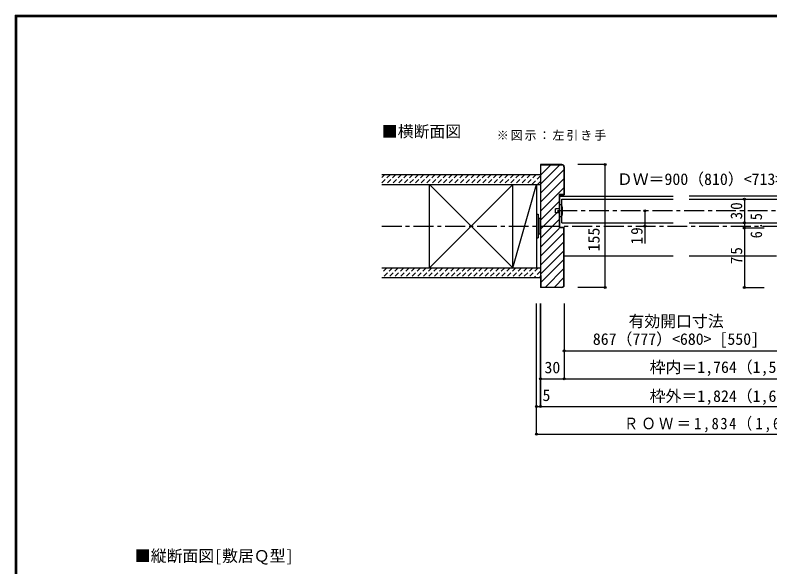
# Model space of a CAD drawing. Units: millimetres, scale not verified. Extents: x -973 to 977, y -718 to 696.
# Drawn here: x -973 to -22, y 0 to 696 of the extents above; entities that cross this region are included whole.
import ezdxf
from ezdxf.enums import TextEntityAlignment as Align

# ---------------------------------------------------------------- set-up
doc = ezdxf.new("R2010")
doc.units = ezdxf.units.MM
doc.header["$LTSCALE"] = 5
doc.header["$PDMODE"] = 32
doc.header["$PDSIZE"] = 2.5
doc.linetypes.add('CHAIN1', pattern=[8, 5, -1, 1, -1])
doc.linetypes.add('DASHED1', pattern=[1.8, 1.2, -0.6])
for name, color, linetype in [('0-1_通り芯', 4, 'CHAIN1'), ('0-2_柱', 3, 'Continuous'), ('0-3_仕上げ', 2, 'Continuous'), ('0-4_枠', 3, 'Continuous'), ('0-6_扉', 6, 'Continuous'), ('0-7_金物', 7, 'Continuous'), ('0-A_文字', 7, 'Continuous'), ('0-B_寸法', 7, 'Continuous'), ('0-C_ハッチ', 4, 'DASHED1'), ('F-1_枠', 6, 'Continuous')]:
    doc.layers.add(name, color=color, linetype=linetype)
doc.styles.add('ＭＳ ゴシック', font='')
doc.styles.get('ＭＳ ゴシック').set_extended_font_data('MS Gothic')

msp = doc.modelspace()

# ---------------------------------------------------------------- linework, layer by layer
at = {"layer": '0-1_通り芯'}
for p, q in [((295.302, 449), (-291.996, 449)), ((-510.996, 430), (514.302, 430))]:
    msp.add_line(p, q, dxfattribs=at)
at = {"layer": '0-2_柱', "color": 7}
for p, q in [((-450.875, 377.5), (-345.875, 482.5)), ((-345.875, 377.5), (-450.875, 482.5)), ((-345.875, 377.5), (-315.996, 482.5))]:
    msp.add_line(p, q, dxfattribs=at)
at = {"layer": '0-2_柱'}
for p, q in [((-450.875, 377.5), (-450.875, 482.5)), ((-345.875, 377.5), (-345.875, 482.5)), ((-315.996, 482.5), (-315.996, 377.5))]:
    msp.add_line(p, q, dxfattribs=at)
at = {"layer": '0-3_仕上げ'}
for p, q in [((-510.996, 495), (-310.996, 495)), ((-510.996, 482.5), (-310.996, 482.5)), ((-510.996, 377.5), (-310.996, 377.5)), ((-510.996, 365), (-310.996, 365))]:
    msp.add_line(p, q, dxfattribs=at)
at = {"layer": '0-4_枠'}
for p, q in [((-310.996, 507.5), (-310.996, 352.5)), ((-283.996, 507.5), (-310.996, 507.5)), ((-281.496, 504.5), (-281.496, 470)), ((-280.996, 504.5), (-280.996, 469.5)), ((-310.496, 492.5), (-310.996, 492.5)), ((-287.496, 470), (-281.496, 470)), ((-287.496, 470), (-287.496, 428)), ((-286.996, 469.5), (-280.996, 469.5)), ((-286.996, 469.5), (-286.996, 428.5)), ((-286.996, 428.5), (-280.996, 428.5)), ((-280.996, 355.5), (-280.996, 428.5)), ((-287.496, 428), (-281.496, 428)), ((-281.496, 355.5), (-281.496, 428)), ((-310.496, 367.5), (-310.996, 367.5)), ((-310.496, 367.5), (-310.496, 353)), ((-283.996, 352.5), (-310.996, 352.5)), ((-310.496, 353), (-283.996, 353))]:
    msp.add_line(p, q, dxfattribs=at)
at = {"layer": '0-4_枠', "color": 4}
for p, q in [((-286.996, 467.5), (-143.672, 467.5)), ((140.478, 467.5), (-123.672, 467.5)), ((-280.996, 392.5), (-143.672, 392.5)), ((-123.672, 392.5), (-13.347, 392.5))]:
    msp.add_line(p, q, dxfattribs=at)
at = {"layer": '0-4_枠'}
msp.add_lwpolyline([(-310.496, 492.5), (-310.496, 507), (-283.996, 507)], dxfattribs=at)
for centre, radius, start, end in [((-283.996, 504.5), 3, 0, 90), ((-283.996, 504.5), 2.5, 0, 90), ((-283.996, 355.5), 2.5, 270, 0), ((-283.996, 355.5), 3, 270, 0)]:
    msp.add_arc(centre, radius, start, end, dxfattribs=at)
at = {"layer": '0-6_扉'}
for p, q in [((-283.996, 434), (-283.996, 464)), ((-283.996, 464), (-143.672, 464)), ((-283.996, 434), (-143.672, 434)), ((-123.672, 434), (16.653, 434))]:
    msp.add_line(p, q, dxfattribs=at)
msp.add_lwpolyline([(-123.672, 464), (16.653, 464), (16.653, 434)], dxfattribs=at)
at = {"layer": '0-7_金物'}
for p, q in [((-286.996, 451.5), (-291.996, 451.5)), ((-283.996, 456.5), (-286.996, 456.5)), ((-315.996, 445), (-313.996, 445)), ((-315.996, 445), (-315.996, 415)), ((-313.996, 445), (-313.996, 415)), ((-313.996, 440), (-311.996, 440)), ((-311.996, 440), (-311.996, 420)), ((-311.996, 439), (-310.996, 439)), ((-313.996, 420), (-311.996, 420)), ((-311.996, 421), (-310.996, 421)), ((-315.996, 415), (-313.996, 415))]:
    msp.add_line(p, q, dxfattribs=at)
for points in [[(-286.996, 446.5), (-291.996, 446.5), (-291.996, 451.5)], [(-283.996, 441.5), (-286.996, 441.5), (-286.996, 456.5)]]:
    msp.add_lwpolyline(points, dxfattribs=at)
msp.add_arc((-314.447, 449), 31.361, 346.16371, 13.83632, dxfattribs=at)
at = {"layer": '0-B_寸法', "color": 4}
for p, q in [((-229.575, 507.5), (-264.097, 507.5)), ((-229.575, 352.5), (-229.575, 507.5)), ((-53.988, 464), (-53.988, 434)), ((-53.988, 464), (-28.942, 464)), ((-179.575, 449), (-179.575, 408)), ((-53.988, 434), (-53.988, 427.5)), ((-53.988, 434), (-28.942, 434)), ((-53.988, 427.5), (-53.988, 352.5)), ((-53.988, 427.5), (-28.942, 427.5)), ((-229.575, 352.5), (-264.097, 352.5)), ((-53.988, 352.5), (-28.942, 352.5)), ((-315.996, 167.5), (-315.996, 332.5)), ((-315.996, 202.5), (-315.996, 332.5)), ((-310.996, 332.5), (-310.996, 202.5)), ((-310.996, 202.5), (-310.996, 332.5)), ((-280.996, 332.5), (-280.996, 237.5)), ((-280.996, 272.5), (284.302, 272.5)), ((-310.996, 237.5), (314.302, 237.5)), ((-315.996, 202.5), (-310.996, 202.5)), ((-310.996, 202.5), (314.302, 202.5)), ((-315.996, 167.5), (319.302, 167.5))]:
    msp.add_line(p, q, dxfattribs=at)
at = {"layer": '0-B_寸法'}
for p in [(-229.575, 507.5), (-53.988, 464), (-179.575, 449), (-179.575, 430), (-53.988, 434), (-53.988, 427.5), (-229.575, 352.5), (-53.988, 352.5), (-280.996, 272.5), (-310.996, 237.5), (-280.996, 237.5), (-315.996, 202.5), (-310.996, 202.5), (-315.996, 167.5)]:
    msp.add_point(p, dxfattribs=at)
at = {"layer": '0-C_ハッチ', "linetype": 'Continuous'}
for p, q in [((-286.56, 507), (-310.996, 482.564)), ((-297.874, 507), (-310.496, 494.378)), ((-281.496, 500.75), (-310.996, 471.25)), ((-281.496, 489.436), (-310.996, 459.936)), ((-281.496, 478.123), (-310.996, 448.623)), ((-287.496, 460.809), (-310.996, 437.309)), ((-287.496, 449.495), (-310.996, 425.995)), ((-287.496, 438.182), (-310.996, 414.682)), ((-287.364, 427), (-310.996, 403.368)), ((-281.496, 421.554), (-310.996, 392.054)), ((-281.496, 410.24), (-310.996, 380.74)), ((-281.496, 398.927), (-310.996, 369.427)), ((-281.496, 387.613), (-310.496, 358.613)), ((-281.496, 376.299), (-304.796, 353)), ((-281.496, 364.986), (-293.482, 353))]:
    msp.add_line(p, q, dxfattribs=at)
at = {"layer": '0-C_ハッチ'}
for p, q in [((-507.347, 495), (-510.996, 491.351)), ((-500.276, 495), (-510.996, 484.279)), ((-493.205, 495), (-505.705, 482.5)), ((-486.134, 495), (-498.634, 482.5)), ((-479.063, 495), (-491.563, 482.5)), ((-471.991, 495), (-484.491, 482.5)), ((-464.92, 495), (-477.42, 482.5)), ((-457.849, 495), (-470.349, 482.5)), ((-450.778, 495), (-463.278, 482.5)), ((-443.707, 495), (-456.207, 482.5)), ((-436.636, 495), (-449.136, 482.5)), ((-429.565, 495), (-442.065, 482.5)), ((-422.494, 495), (-434.994, 482.5)), ((-415.423, 495), (-427.923, 482.5)), ((-408.352, 495), (-420.852, 482.5)), ((-401.281, 495), (-413.781, 482.5)), ((-394.21, 495), (-406.71, 482.5)), ((-387.139, 495), (-399.639, 482.5)), ((-380.068, 495), (-392.568, 482.5)), ((-372.997, 495), (-385.497, 482.5)), ((-365.925, 495), (-378.425, 482.5)), ((-358.854, 495), (-371.354, 482.5)), ((-351.783, 495), (-364.283, 482.5)), ((-344.712, 495), (-357.212, 482.5)), ((-337.641, 495), (-350.141, 482.5)), ((-330.57, 495), (-343.07, 482.5)), ((-323.499, 495), (-335.999, 482.5)), ((-316.428, 495), (-328.928, 482.5)), ((-310.996, 493.361), (-321.857, 482.5)), ((-310.996, 486.29), (-314.786, 482.5)), ((-504.639, 377.5), (-510.996, 371.142)), ((-497.568, 377.5), (-510.068, 365)), ((-490.497, 377.5), (-502.997, 365)), ((-483.425, 377.5), (-495.925, 365)), ((-476.354, 377.5), (-488.854, 365)), ((-469.283, 377.5), (-481.783, 365)), ((-462.212, 377.5), (-474.712, 365)), ((-455.141, 377.5), (-467.641, 365)), ((-448.07, 377.5), (-460.57, 365)), ((-440.999, 377.5), (-453.499, 365)), ((-433.928, 377.5), (-446.428, 365)), ((-426.857, 377.5), (-439.357, 365)), ((-419.786, 377.5), (-432.286, 365)), ((-412.715, 377.5), (-425.215, 365)), ((-405.644, 377.5), (-418.144, 365)), ((-398.573, 377.5), (-411.073, 365)), ((-391.502, 377.5), (-404.002, 365)), ((-384.431, 377.5), (-396.931, 365)), ((-377.359, 377.5), (-389.859, 365)), ((-370.288, 377.5), (-382.788, 365)), ((-363.217, 377.5), (-375.717, 365)), ((-356.146, 377.5), (-368.646, 365)), ((-349.075, 377.5), (-361.575, 365)), ((-342.004, 377.5), (-354.504, 365)), ((-334.933, 377.5), (-347.433, 365)), ((-327.862, 377.5), (-340.362, 365)), ((-320.791, 377.5), (-333.291, 365)), ((-313.72, 377.5), (-326.22, 365)), ((-310.996, 373.153), (-319.149, 365)), ((-310.996, 366.081), (-312.078, 365))]:
    msp.add_line(p, q, dxfattribs=at)
at = {"layer": 'F-1_枠'}
for p, q in [((-973.347, 695.833), (-973.347, -700.833)), ((-973.347, 695.833), (976.653, 695.833)), ((-973.347, 695), (976.653, 695)), ((-972.514, 695.833), (-972.514, -700.833)), ((-971.68, 695.833), (-971.68, -700.833)), ((-973.347, 694.167), (976.653, 694.167))]:
    msp.add_line(p, q, dxfattribs=at)

# ---------------------------------------------------------------- texts
at = {"layer": '0-A_文字', "style": 'ＭＳ ゴシック'}
for s, p in [('■横断面図', (-510.996, 537.5)), ('■縦断面図[敷居Ｑ型]', (-822.347, 2.5))]:
    msp.add_text(s, height=14.66, dxfattribs=at).set_placement(p, align=Align.BOTTOM_LEFT)
at = {"layer": '0-A_文字', "insert": (-366.108, 537.5), "char_height": 11, "attachment_point": 7, "style": 'ＭＳ ゴシック'}
msp.add_mtext('\\T1.17;※図示：左引き手', dxfattribs=at)
at = {"layer": '0-B_寸法', "style": 'ＭＳ ゴシック'}
for s, p in [('ＤＷ＝900（810）<713> [583]', (-214.661, 477.333)), ('有効開口寸法', (-199.996, 298.31)), ('867（777）<680> [550]', (-244.996, 275.81)), ('30', (-305.996, 240)), ('枠内＝1,764（1,584）<1,390> [1,130]', (-173.347, 240.411)), ('5', (-308.496, 205)), ('枠外＝1,824（1,644）<1,450> [1,190]', (-173.347, 203.958))]:
    msp.add_text(s, height=14.66, dxfattribs=at).set_placement(p, align=Align.BOTTOM_LEFT)
msp.add_text('155', height=14.66, rotation=90, dxfattribs=at).set_placement((-232.075, 398.029), align=Align.BOTTOM_LEFT)
at = {"layer": '0-B_寸法', "char_height": 14.66, "attachment_point": 7, "rotation": 90, "style": 'ＭＳ ゴシック'}
for s, insert in [('\\T1.27;\\W0.95;30', (-56.488, 438.375)), ('\\T1.27;\\W0.9;6.5', (-31.488, 414.5)), ('\\T1.27;\\W0.95;19', (-182.075, 406.875)), ('\\T1.27;\\W0.95;75', (-56.488, 381.875))]:
    msp.add_mtext(s, dxfattribs=dict(at, insert=insert))
at = {"layer": '0-B_寸法', "insert": (-205.847, 170), "char_height": 14.66, "attachment_point": 7, "style": 'ＭＳ ゴシック'}
msp.add_mtext('\\T1.23;\\W0.9;ＲＯＷ＝1,834（1,654）<1,460>\\~[1,200]', dxfattribs=at)

doc.saveas('drawing.dxf')
